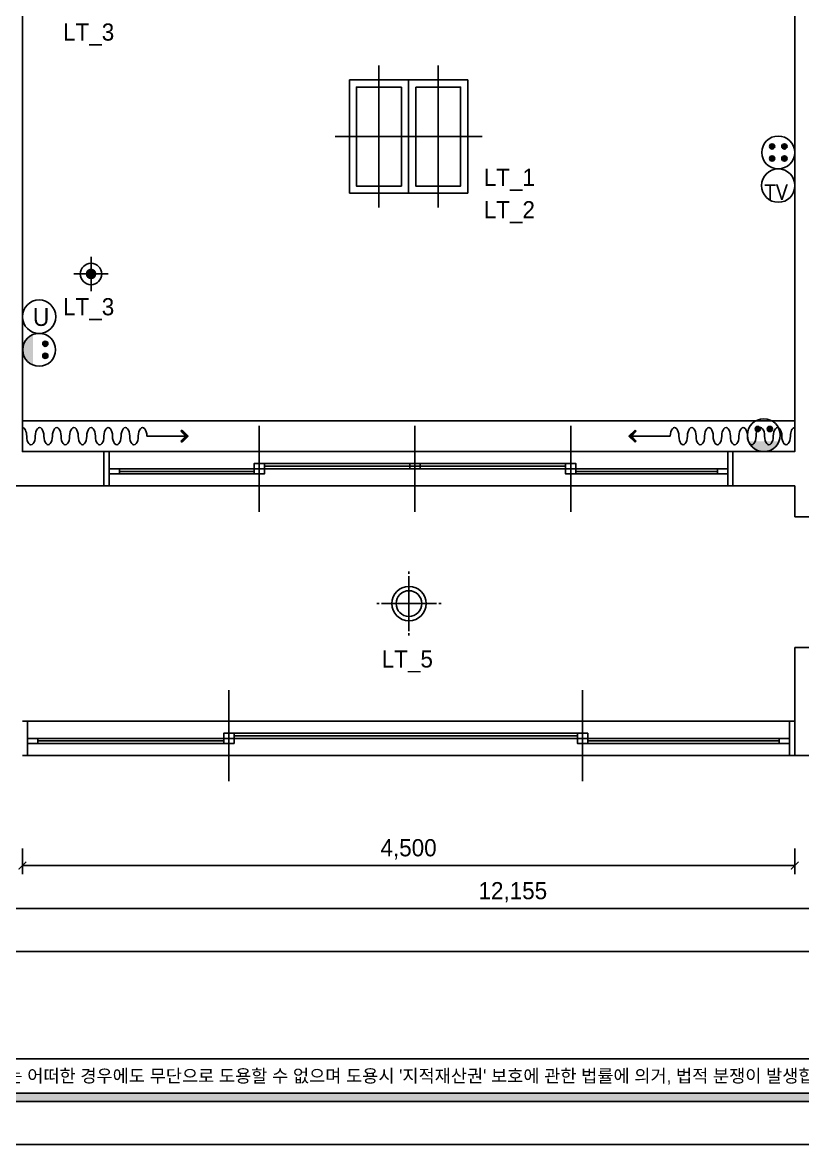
# Model space of a CAD drawing. Header units: inches. Extents: x 88414 to 587042, y -693500 to 27778.
# Drawn here: x 142018 to 146564, y -3468 to 3069 of the extents above; entities that cross this region are included whole.
import ezdxf
from ezdxf.enums import TextEntityAlignment as Align

# ---------------------------------------------------------------- set-up
doc = ezdxf.new("R2010")
doc.units = ezdxf.units.IN
doc.header["$LTSCALE"] = 50
doc.header["$MEASUREMENT"] = 0
for name, color, linetype in [('01. F-소품', 3, 'Continuous'), ('06-LIGHT', 4, 'Continuous'), ('3.기호.계단선', 30, 'Continuous'), ('F-SYM', 7, 'Continuous'), ('FORM(YOURNAME)-11', 1, 'Continuous'), ('HAT', 5, 'Continuous'), ('RC-LIGHT', 7, 'Continuous'), ('U-LANP', 6, 'Continuous'), ('도면층2', 2, 'Continuous'), ('도면층4', 4, 'Continuous'), ('도면층5', 5, 'Continuous'), ('설비', 140, 'Continuous'), ('치수', 7, 'Continuous')]:
    doc.layers.add(name, color=color, linetype=linetype)
doc.styles.add('DH-TEXT', font='')
doc.styles.get("Standard").update_dxf_attribs({"font": 'txt.shx', "bigfont": 'whgtxt.shx'})
doc.styles.add('YOURNAME', font='HY울릉도M.TTF')
doc.styles.add('코레일둥고', font='Korail_Round_Gothic_Medium.ttf')
doc.styles.get('DH-TEXT').set_extended_font_data('HY울릉도L')
doc.dimstyles.new('YOURNAME-50', dxfattribs={"dimscale": 50, "dimtxt": 2, "dimasz": 0.9, "dimexe": 1, "dimexo": 3, "dimgap": 0.7, "dimtad": 1, "dimdec": 0, "dimzin": 0, "dimdsep": 46, "dimlunit": 6, "dimtxsty": 'YOURNAME', "dimblk": 'ARCHTICK', "dimcen": 0, "dimclrd": 1, "dimclre": 1, "dimclrt": 7, "dimadec": 0, "dimazin": 0, "dimtfac": 1, "dimtdec": 0, "dimtix": 1, "dimtmove": 2, "dimatfit": 3, "dimldrblk": 'ARCHTICK', "dimfxl": 0, "dimtolj": 1, "dimtzin": 0, "dimarcsym": 0})

# ---------------------------------------------------------------- blocks, each defined once
blk = doc.blocks.new('FORM-PLAN')
at = {"layer": 'FORM(YOURNAME)-11'}
h = blk.add_hatch(color=256, dxfattribs=at)
h.dxf.hatch_style = 1
h.paths.add_polyline_path([(-71444, 55115), (10556, 55115), (10556, 54915), (-71444, 54915)])
h.paths.add_polyline_path([(-71444, -2085), (10556, -2085), (10556, -2285), (-71444, -2285)])
at = {"layer": 'Defpoints', "color": 158}
blk.add_line((1346, -1285), (-71444, -1285), dxfattribs=at)
for points in [[(-71444, -2285), (10556, -2285), (10556, 55115), (-71444, 55115)], [(-69444, 53115), (-64, 53115), (-64, 1215), (-69444, 1215)]]:
    blk.add_lwpolyline(points, close=True, dxfattribs=at)
at = {"layer": 'FORM(YOURNAME)-11', "color": 250}
blk.add_lwpolyline([(-72444, -3285), (11556, -3285), (11556, 56115), (-72444, 56115)], close=True, dxfattribs=at)
at = {"layer": 'FORM(YOURNAME)-11'}
blk.add_lwpolyline([(-71444, -2085), (10556, -2085), (10556, -2285), (-71444, -2285)], close=True, dxfattribs=at)
at = {"layer": 'FORM(YOURNAME)-11', "color": 1, "style": 'YOURNAME'}
blk.add_text("- 본 도서는 어떠한 경우에도 무단으로 도용할 수 없으며 도용시 '지적재산권' 보호에 관한 법률에 의거, 법적 분쟁이 발생합니다.  또한 본 도서에 관한 모든 저작권은 당사에 있습니다. -", height=300, dxfattribs=at).set_placement((-32990, -1685), align=Align.MIDDLE_CENTER)
at = {"layer": 'FORM(YOURNAME)-11', "color": 3, "style": 'YOURNAME'}
for tag, height, p in [('1', 450, (9905, 18188)), ('2', 450, (9905, 17544)), ('3', 450, (9905, 16257)), ('4', 450, (9905, 14326)), ('5', 515, (9905, 12009)), ('6', 515, (9905, 9757)), ('7', 515, (9905, 7504)), ('8', 515, (9905, 5252)), ('9', 515, (9905, 2999)), ('10', 515, (5655, 811)), ('11', 515, (9905, 747)), ('12', 515, (5655, -1441)), ('13', 515, (9905, -1441))]:
    blk.add_attdef(tag, text='', height=height, dxfattribs=at).set_placement(p, align=Align.MIDDLE_RIGHT)
blk = doc.blocks.new('*U458')
at = {"layer": 'F-SYM', "xscale": 0.2500000000000001, "yscale": 0.2500000000000001, "zscale": 0.2500000000000001}
blk.add_blockref('FORM-PLAN', (153603.9, -2646.3), dxfattribs=at)
blk = doc.blocks.new('_ArchTick')
at = {"color": 0, "linetype": 'ByBlock', "const_width": 0.15}
blk.add_lwpolyline([(-0.5, -0.5), (0.5, 0.5)], dxfattribs=at)
blk = doc.blocks.new('*D262')
at = {"layer": 'Defpoints', "color": 0}
for p in [(138797.8, -1592.5), (150952.8, -1592.5), (138797.8, -2092.5)]:
    blk.add_point(p, dxfattribs=at)
at = {"layer": '치수', "color": 1, "lineweight": -2}
for p, q in [((138797.8, -1742.5), (138797.8, -2142.5)), ((150952.8, -1742.5), (150952.8, -2142.5)), ((150952.8, -2092.5), (138797.8, -2092.5))]:
    blk.add_line(p, q, dxfattribs=at)
at = {"layer": '치수', "color": 1, "lineweight": -2, "xscale": 45, "yscale": 45, "zscale": 45, "rotation": 180}
blk.add_blockref('_ArchTick', (138797.8, -2092.5), dxfattribs=at)
at = {"layer": '치수', "color": 1, "lineweight": -2, "xscale": 45, "yscale": 45, "zscale": 45}
blk.add_blockref('_ArchTick', (150952.8, -2092.5), dxfattribs=at)
at = {"layer": '치수', "color": 7, "insert": (144875.3, -1997.9), "char_height": 100, "attachment_point": 5, "style": 'YOURNAME'}
blk.add_mtext('\\A1;12,155', dxfattribs=at)
blk = doc.blocks.new('*D266')
at = {"layer": 'Defpoints', "color": 0}
for p in [(142017.8, -1592.5), (146517.8, -1592.5), (146517.8, -1842.5)]:
    blk.add_point(p, dxfattribs=at)
at = {"layer": '치수', "color": 1, "lineweight": -2}
for p, q in [((142017.8, -1742.5), (142017.8, -1892.5)), ((146517.8, -1742.5), (146517.8, -1892.5)), ((142017.8, -1842.5), (146517.8, -1842.5))]:
    blk.add_line(p, q, dxfattribs=at)
at = {"layer": '치수', "color": 1, "lineweight": -2, "xscale": 45, "yscale": 45, "zscale": 45, "rotation": 180}
blk.add_blockref('_ArchTick', (142017.8, -1842.5), dxfattribs=at)
at = {"layer": '치수', "color": 1, "lineweight": -2, "xscale": 45, "yscale": 45, "zscale": 45}
blk.add_blockref('_ArchTick', (146517.8, -1842.5), dxfattribs=at)
at = {"layer": '치수', "color": 7, "insert": (144267.8, -1747.9), "char_height": 100, "attachment_point": 5, "style": 'YOURNAME'}
blk.add_mtext('\\A1;4,500', dxfattribs=at)
blk = doc.blocks.new('FFFL2')
at = {"layer": '도면층2', "color": 8}
for p in [(146517.8, 368.7), (146722.8, 188.7)]:
    blk.add_line(p, (146517.8, 188.7), dxfattribs=at)
for points in [[(141792.8, 3898.7), (141792.8, 4058.7), (142017.8, 4058.7), (142017.8, 568.7), (142492.8, 568.7), (142492.8, 368.7), (141552.8, 368.7), (141552.8, 568.7), (141817.8, 568.7), (141817.8, 3888.7), (141792.8, 3888.7)], [(146517.8, 368.7), (146157.8, 368.7), (146157.8, 568.7), (146517.8, 568.7), (146517.8, 4053.7), (146732.8, 4053.7), (146732.8, 568.7), (147202.8, 568.7), (147202.8, 368.7), (146722.8, 368.7)]]:
    blk.add_lwpolyline(points, dxfattribs=at)
blk.add_lwpolyline([(146517.8, -571.3), (146722.8, -571.3), (146722.8, -771.3), (146717.8, -771.3), (146717.8, -1201.3), (146517.8, -1201.3), (146517.8, -1001.3)], close=True, dxfattribs=at)
at = {"layer": '도면층4', "color": 8}
for p, q in [((143397.8, 718.7), (143397.8, 218.7)), ((144305.3, 718.7), (144305.3, 218.7)), ((145212.8, 718.7), (145212.8, 218.7)), ((142492.8, 568.7), (146157.8, 568.7)), ((142492.8, 368.7), (142492.8, 568.7)), ((142522.8, 368.7), (142522.8, 568.7)), ((146127.8, 568.7), (146127.8, 368.7)), ((146157.8, 568.7), (146157.8, 368.7)), ((143427.8, 483.7), (145182.8, 483.7)), ((142582.8, 453.7), (143367.8, 453.7)), ((146067.8, 453.7), (145242.8, 453.7)), ((146157.8, 368.7), (142492.8, 368.7)), ((143220.8, -821.3), (143220.8, -1351.3)), ((145281.8, -821.3), (145281.8, -1351.3)), ((142017.8, -1001.3), (146517.8, -1001.3)), ((142047.8, -1201.3), (142047.8, -1001.3)), ((146487.8, -1001.3), (146487.8, -1201.3)), ((146517.8, -1001.3), (146517.8, -1201.3)), ((143250.8, -1086.3), (145251.8, -1086.3)), ((142107.8, -1116.3), (143190.8, -1116.3)), ((146427.8, -1116.3), (145311.8, -1116.3)), ((146517.8, -1201.3), (142017.8, -1201.3))]:
    blk.add_line(p, q, dxfattribs=at)
for points in [[(142522.8, 438.7), (142522.8, 468.7), (142582.8, 468.7), (142582.8, 438.7)], [(143367.8, 468.7), (143367.8, 498.7), (143427.8, 498.7), (143427.8, 468.7)], [(143367.8, 438.7), (143367.8, 468.7), (143427.8, 468.7), (143427.8, 438.7)], [(144275.3, 468.7), (144275.3, 498.7), (144335.3, 498.7), (144335.3, 468.7)], [(145242.8, 468.7), (145242.8, 498.7), (145182.8, 498.7), (145182.8, 468.7)], [(145242.8, 438.7), (145242.8, 468.7), (145182.8, 468.7), (145182.8, 438.7)], [(146127.8, 438.7), (146127.8, 468.7), (146067.8, 468.7), (146067.8, 438.7)], [(142047.8, -1131.3), (142047.8, -1101.3), (142107.8, -1101.3), (142107.8, -1131.3)], [(143190.8, -1101.3), (143190.8, -1071.3), (143250.8, -1071.3), (143250.8, -1101.3)], [(143190.8, -1131.3), (143190.8, -1101.3), (143250.8, -1101.3), (143250.8, -1131.3)], [(145311.8, -1101.3), (145311.8, -1071.3), (145251.8, -1071.3), (145251.8, -1101.3)], [(145311.8, -1131.3), (145311.8, -1101.3), (145251.8, -1101.3), (145251.8, -1131.3)], [(146487.8, -1131.3), (146487.8, -1101.3), (146427.8, -1101.3), (146427.8, -1131.3)]]:
    blk.add_lwpolyline(points, close=True, dxfattribs=at)
at = {"layer": '도면층5', "color": 8}
for p, q in [((143367.8, 468.7), (142582.8, 468.7)), ((145182.8, 498.7), (143427.8, 498.7)), ((145182.8, 468.7), (143427.8, 468.7)), ((145242.8, 468.7), (146067.8, 468.7)), ((143367.8, 438.7), (142582.8, 438.7)), ((145242.8, 438.7), (146067.8, 438.7)), ((143190.8, -1101.3), (142107.8, -1101.3)), ((145251.8, -1071.3), (143250.8, -1071.3)), ((145251.8, -1101.3), (143250.8, -1101.3)), ((145311.8, -1101.3), (146427.8, -1101.3)), ((143190.8, -1131.3), (142107.8, -1131.3)), ((145311.8, -1131.3), (146427.8, -1131.3))]:
    blk.add_line(p, q, dxfattribs=at)
blk = doc.blocks.new('FFSFDF')
at = {"layer": '01. F-소품'}
blk.add_hatch(color=8, dxfattribs=at).paths.add_polyline_path([(1567672.9, 1746751.1), (1567679.9, 1746744.1), (1567715.3, 1746779.4), (1567679.9, 1746814.8), (1567672.9, 1746807.7), (1567701.2, 1746779.4)])
at = {"layer": '01. F-소품', "color": 8}
for p, q in [((1567474.8, 1746779.4), (1567701.2, 1746779.4)), ((1567672.9, 1746807.7), (1567679.9, 1746814.8)), ((1567672.9, 1746751.1), (1567679.9, 1746744.1))]:
    blk.add_line(p, q, dxfattribs=at)
for points in [[(1567672.9, 1746807.7), (1567701.2, 1746779.4), (1567672.9, 1746751.1)], [(1567679.9, 1746814.8), (1567715.3, 1746779.4), (1567679.9, 1746744.1)]]:
    blk.add_lwpolyline(points, dxfattribs=at)
for centre, start_param, end_param in [((1566799.8, 1746779.4), 1.570796, 4.712389), ((1566899.8, 1746779.4), 1.570796, 4.712389), ((1566999.8, 1746779.4), 1.570796, 4.712389), ((1567099.8, 1746779.4), 1.570796, 4.712389), ((1567199.8, 1746779.4), 1.570796, 4.712389), ((1567299.8, 1746779.4), 1.570796, 4.712389), ((1567399.8, 1746779.4), 1.570796, 4.712389), ((1566749.8, 1746779.4), 6.283185, 7.853982), ((1566849.8, 1746779.4), 4.712389, 7.853982), ((1566949.8, 1746779.4), 4.712389, 7.853982), ((1567049.8, 1746779.4), 4.712389, 7.853982), ((1567149.8, 1746779.4), 4.712389, 7.853982), ((1567249.8, 1746779.4), 4.712389, 7.853982), ((1567349.8, 1746779.4), 4.712389, 7.853982), ((1567449.8, 1746779.4), 4.712389, 7.853982)]:
    blk.add_ellipse(centre, major_axis=(0, -50), ratio=0.5, start_param=start_param, end_param=end_param, dxfattribs=at)
blk = doc.blocks.new('TV')
at = {"layer": '설비', "color": 140}
blk.add_circle((146226.7, 46947.4), 140, dxfattribs=at)
at = {"layer": '설비', "color": 140, "insert": (146088.1, 46827.7), "char_height": 130, "attachment_point": 7}
blk.add_mtext_dynamic_manual_height_columns('{\\fMalgun Gothic|b0|i0|c129|p50;\\W0.54937; \\W1;TV}', width=275.64, gutter_width=1, heights=[0], dxfattribs=at)
blk = doc.blocks.new('egoo')
at = {"layer": '설비'}
h = blk.add_hatch(color=140, dxfattribs=at)
edge = h.paths.add_edge_path()
edge.add_arc((1015645.3, 443433.7), 22.3, 0, 360)
h = blk.add_hatch(color=140, dxfattribs=at)
edge = h.paths.add_edge_path()
edge.add_arc((1015747.7, 443433.7), 22.3, 0, 360)
h = blk.add_hatch(color=140, dxfattribs=at)
edge = h.paths.add_edge_path()
edge.add_line((1015826.3, 443329.1), (1015566.6, 443329.1))
edge.add_ellipse((1015696.5, 443381.5), major_axis=(99, 99), ratio=1, start_angle=156.95778, end_angle=293.04222)
at = {"layer": '설비', "color": 140}
for centre, radius in [((1015696.5, 443381.5), 140), ((1015645.3, 443433.7), 22.3), ((1015747.7, 443433.7), 22.3)]:
    blk.add_circle(centre, radius, dxfattribs=at)
blk = doc.blocks.new('A$C08B77260')
at = {"layer": 'HAT', "color": 1}
for p, q in [((186.7, 373.3), (186.7, 360)), ((186.7, 346.7), (186.7, 26.7)), ((0, 186.7), (13.3, 186.7)), ((346.7, 186.7), (26.7, 186.7)), ((373.3, 186.7), (360, 186.7)), ((186.7, 0), (186.7, 13.3))]:
    blk.add_line(p, q, dxfattribs=at)
at = {"layer": 'U-LANP', "color": 4}
blk.add_circle((186.7, 186.7), 100, dxfattribs=at)
at = {"layer": 'U-LANP', "color": 8}
blk.add_circle((186.7, 186.7), 75, dxfattribs=at)
blk = doc.blocks.new('GGEDT')
at = {"layer": 'RC-LIGHT', "color": 251}
for p, q in [((144142.3, 4112.7), (144142.3, 4939.4)), ((144487.3, 4112.7), (144487.3, 4939.4)), ((143886.5, 4526.1), (144398.2, 4526.1)), ((144743.2, 4526.1), (144231.5, 4526.1))]:
    blk.add_line(p, q, dxfattribs=at)
at = {"layer": 'RC-LIGHT', "color": 7}
for p, q in [((143969.8, 4856.1), (143969.8, 4196.1)), ((144314.8, 4856.1), (143969.8, 4856.1)), ((144314.8, 4196.1), (144314.8, 4856.1)), ((144314.8, 4856.1), (144659.8, 4856.1)), ((144659.8, 4856.1), (144659.8, 4196.1)), ((143969.8, 4196.1), (144314.8, 4196.1)), ((144659.8, 4196.1), (144314.8, 4196.1))]:
    blk.add_line(p, q, dxfattribs=at)
at = {"layer": 'RC-LIGHT', "color": 1}
for points in [[(144273.2, 4814.4), (144011.5, 4814.4), (144011.5, 4237.7), (144273.2, 4237.7)], [(144356.5, 4814.4), (144618.2, 4814.4), (144618.2, 4237.7), (144356.5, 4237.7)]]:
    blk.add_lwpolyline(points, close=True, dxfattribs=at)
at = {"layer": 'RC-LIGHT', "style": 'DH-TEXT'}
blk.add_attdef('L-', text='', height=83.3, dxfattribs=at).set_placement((144729.2, 4206.2), align=Align.TOP_LEFT)
blk = doc.blocks.new('utp')
at = {"layer": '설비', "color": 140}
blk.add_circle((372927.5, -86920.8), 140, dxfattribs=at)
at = {"layer": '설비', "color": 140, "insert": (372982.3, -87000.6), "char_height": 150, "attachment_point": 9}
blk.add_mtext_dynamic_manual_height_columns('{\\fMalgun Gothic|b0|i0|c129|p50;U}', width=275.64, gutter_width=1, heights=[0], dxfattribs=at)
blk = doc.blocks.new('hallogen')
h = blk.add_hatch(color=256)
h.dxf.hatch_style = 1
edge = h.paths.add_edge_path()
edge.add_arc((48591.7, 60854.3), 31.2, 0, 360, ccw=False)
at = {"color": 1, "linetype": 'Continuous'}
for p, q in [((48591.7, 60954.3), (48591.7, 60754.3)), ((48691.7, 60854.3), (48491.7, 60854.3))]:
    blk.add_line(p, q, dxfattribs=at)
at = {"color": 4, "linetype": 'Continuous'}
blk.add_circle((48591.7, 60854.3), 62.5, dxfattribs=at)

msp = doc.modelspace()

# ---------------------------------------------------------------- hatches: boundary and pattern name
at = {"layer": '설비'}
h = msp.add_hatch(color=140, dxfattribs=at)
edge = h.paths.add_edge_path()
edge.add_arc((146386.13, 2346.269), 15.261, 0, 360)
h = msp.add_hatch(color=140, dxfattribs=at)
edge = h.paths.add_edge_path()
edge.add_arc((146457.71, 2346.269), 15.261, 90, 450, ccw=False)
h = msp.add_hatch(color=140, dxfattribs=at)
edge = h.paths.add_edge_path()
edge.add_arc((146386.13, 2276.215), 15.261, 0, 360)
h = msp.add_hatch(color=140, dxfattribs=at)
edge = h.paths.add_edge_path()
edge.add_arc((146457.71, 2276.215), 15.261, 90, 450, ccw=False)

# ---------------------------------------------------------------- linework, layer by layer
at = {"layer": '06-LIGHT'}
msp.add_lwpolyline([(142017.753, 568.742), (142017.753, 748.742), (146517.753, 748.742), (146517.753, 568.742)], dxfattribs=at)
at = {"layer": '설비', "color": 140}
for centre, radius in [((146421.92, 2311.242), 95.833), ((146386.13, 2346.269), 15.261), ((146457.71, 2346.269), 15.261), ((146386.13, 2276.215), 15.261), ((146457.71, 2276.215), 15.261)]:
    msp.add_circle(centre, radius, dxfattribs=at)

# ---------------------------------------------------------------- block references
for name, p in [('FFFL2', (0, 0)), ('A$C08B77260', (144083.586, -502.925))]:
    msp.add_blockref(name, p)
at = {"color": 0, "xscale": -1, "rotation": 180}
msp.add_blockref('FFSFDF', (-1424732.01, 1747438.171), dxfattribs=at)
at = {"color": 0, "rotation": 180}
msp.add_blockref('FFSFDF', (1713267.516, 1747438.171), dxfattribs=at)
at = {"layer": '06-LIGHT'}
msp.add_blockref('hallogen', (93826.051, -59250.522), dxfattribs=at)
at = {"layer": '3.기호.계단선'}
msp.add_blockref('*U458', (0, 0), dxfattribs=at)
at = {"layer": 'RC-LIGHT'}
msp.add_blockref('GGEDT', (-47.096, -2122.326), dxfattribs=at)
at = {"layer": 'RC-LIGHT', "xscale": 0.6944444444444445, "yscale": 0.6944444444444445, "zscale": 0.6944444444444445}
msp.add_blockref('TV', (44875.576, -30484.165), dxfattribs=at)
at = {"layer": 'RC-LIGHT', "color": 140, "xscale": -0.6845238224412213, "yscale": 0.6845238224412213, "zscale": 0.6845238224412213, "rotation": 270}
msp.add_blockref('egoo', (-161389.858, -694106.638), dxfattribs=at)
at = {"layer": 'RC-LIGHT', "color": 140, "xscale": -0.6845238224412213, "yscale": 0.6845238224412213, "zscale": 0.6845238224412213}
msp.add_blockref('egoo', (841606.194, -302840.597), dxfattribs=at)
at = {"layer": '설비', "color": 253, "xscale": -0.6944444444444445, "yscale": 0.6944444444444445, "zscale": 0.6944444444444445}
msp.add_blockref('utp', (401092.775, 61716.544), dxfattribs=at)

# ---------------------------------------------------------------- texts
at = {"layer": '설비', "color": 30, "style": '코레일둥고'}
for s, p in [('LT_3', (142254.743, 3062.839)), ('LT_1', (144705.995, 2216.764)), ('LT_2', (144705.995, 2027.907)), ('LT_3', (142254.743, 1462.839)), ('LT_5', (144111.514, -588.843))]:
    msp.add_text(s, height=100, dxfattribs=at).set_placement(p, align=Align.TOP_LEFT)

# ---------------------------------------------------------------- dimensions: what is measured, and where the dimension line sits
at = {"layer": '치수'}
for base, p1, p2, picture, middle in [((138797.753, -2092.52), (150952.753, -1592.52), (138797.753, -1592.52), '*D262', (144875.253, -1997.867)), ((146517.753, -1842.52), (142017.753, -1592.52), (146517.753, -1592.52), '*D266', (144267.753, -1747.867))]:
    dim = msp.add_linear_dim(base=base, p1=p1, p2=p2, angle=180, dimstyle='YOURNAME-50', override={"dimfxl": 1.25, "dimarcsym": 2}, dxfattribs=at)
    dim.commit()
    dim.dimension.update_dxf_attribs({"geometry": picture, "text_midpoint": middle})

doc.saveas('drawing.dxf')
